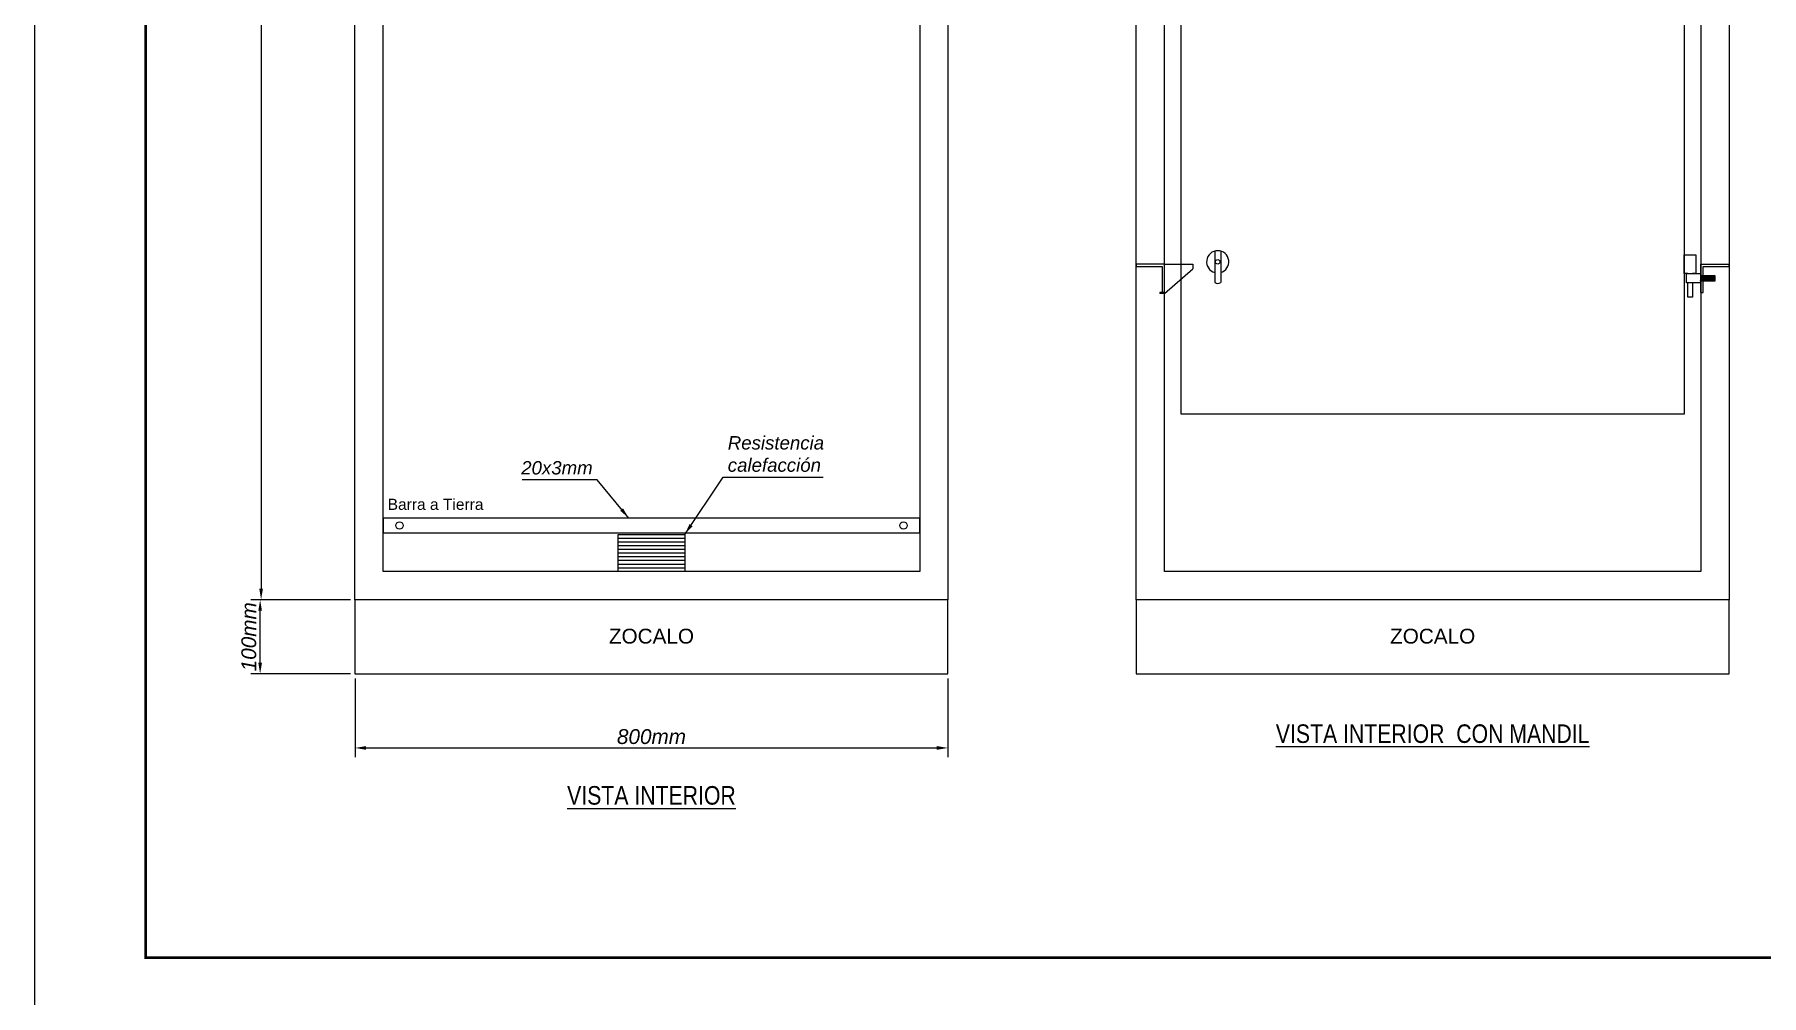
# Model space of a CAD drawing. Header units: millimetres. Extents: x 0 to 840, y -1485 to 297.
# Drawn here: x 0 to 233, y -1183.1 to -1053.5 of the extents above; entities that cross this region are included whole.
import ezdxf

# ---------------------------------------------------------------- set-up
doc = ezdxf.new("R2010")
doc.units = ezdxf.units.MM
doc.layers.add('L_COTAS', color=2, linetype='Continuous')
doc.layers.add('MEMBRETE', color=7, linetype='Continuous')
doc.styles.get("Standard").update_dxf_attribs({"font": 'arial.ttf'})
doc.styles.add('TEXTOS', font='ariali.ttf')
doc.dimstyles.new('FLECHA_ESC50', dxfattribs={"dimscale": 0.05, "dimtxt": 1.8, "dimasz": 2, "dimexe": 2, "dimexo": 4, "dimgap": 1, "dimtad": 1, "dimzin": 4, "dimdsep": 46, "dimtxsty": 'TEXTOS', "dimcen": 0, "dimclrd": 256, "dimclre": 256, "dimclrt": 2, "dimadec": 0, "dimazin": 0, "dimtfac": 1, "dimtdec": 4, "dimtmove": 1, "dimatfit": 3, "dimfxl": 1, "dimtvp": 1, "dimtolj": 1, "dimtzin": 0, "dimarcsym": 0})
doc.dimstyles.new('ISO-25$0', dxfattribs={"dimscale": 0, "dimtxt": 30, "dimasz": 25, "dimexe": 10, "dimexo": 20, "dimtad": 0, "dimtoh": 1, "dimdec": 4, "dimdsep": 46, "dimtxsty": 'Standard', "dimcen": 2.5, "dimclrd": 1, "dimclre": 1, "dimclrt": 3, "dimadec": 0, "dimazin": 0, "dimtfac": 1, "dimtdec": 4, "dimtmove": 0, "dimatfit": 3, "dimfxl": 1, "dimtvp": 1, "dimtolj": 1, "dimtzin": 0, "dimarcsym": 0})

# ---------------------------------------------------------------- blocks, each defined once
blk = doc.blocks.new('*D107')
at = {"layer": 'Defpoints', "color": 0, "transparency": 16777216}
for p in [(43.24, -929.73), (30.57, -1129.73), (43.24, -1129.73)]:
    blk.add_point(p, dxfattribs=at)
at = {"layer": 'L_COTAS', "color": 0, "lineweight": -2, "transparency": 16777216}
for p, q in [((42.61, -929.73), (29.32, -929.73)), ((30.57, -931.23), (30.57, -1128.23)), ((42.61, -1129.73), (29.32, -1129.73))]:
    blk.add_line(p, q, dxfattribs=at)
at = {"layer": 'L_COTAS', "color": 0, "transparency": 16777216}
for points in [[(30.32, -931.23), (30.82, -931.23), (30.57, -929.73)], [(30.32, -1128.23), (30.82, -1128.23), (30.57, -1129.73)]]:
    blk.add_solid(points, dxfattribs=at)
at = {"layer": 'L_COTAS', "color": 0, "transparency": 16777216, "insert": (29.04, -1029.73), "char_height": 2, "attachment_point": 5, "rotation": 90, "style": 'TEXTOS'}
blk.add_mtext('2000mm', dxfattribs=at)
blk = doc.blocks.new('*D108')
at = {"layer": 'Defpoints', "color": 0, "transparency": 16777216}
for p in [(30.44, -1129.73), (43.24, -1129.73), (43.24, -1139.73)]:
    blk.add_point(p, dxfattribs=at)
at = {"layer": 'L_COTAS', "color": 0, "lineweight": -2, "transparency": 16777216}
for p, q in [((42.61, -1129.73), (29.19, -1129.73)), ((30.44, -1138.23), (30.44, -1131.23)), ((42.61, -1139.73), (29.19, -1139.73))]:
    blk.add_line(p, q, dxfattribs=at)
at = {"layer": 'L_COTAS', "color": 0, "transparency": 16777216}
for points in [[(30.19, -1131.23), (30.69, -1131.23), (30.44, -1129.73)], [(30.19, -1138.23), (30.69, -1138.23), (30.44, -1139.73)]]:
    blk.add_solid(points, dxfattribs=at)
at = {"layer": 'L_COTAS', "color": 0, "transparency": 16777216, "insert": (28.92, -1134.73), "char_height": 2, "attachment_point": 5, "rotation": 90, "style": 'TEXTOS'}
blk.add_mtext('100mm', dxfattribs=at)
blk = doc.blocks.new('*D109')
at = {"layer": 'Defpoints', "color": 0, "transparency": 16777216}
for p in [(43.24, -1139.73), (123.24, -1139.73), (123.24, -1149.72)]:
    blk.add_point(p, dxfattribs=at)
at = {"layer": 'L_COTAS', "color": 0, "lineweight": -2, "transparency": 16777216}
for p, q in [((43.24, -1140.36), (43.24, -1150.97)), ((123.24, -1140.36), (123.24, -1150.97)), ((44.74, -1149.72), (121.74, -1149.72))]:
    blk.add_line(p, q, dxfattribs=at)
at = {"layer": 'L_COTAS', "color": 0, "transparency": 16777216}
for points in [[(44.74, -1149.47), (44.74, -1149.97), (43.24, -1149.72)], [(121.74, -1149.47), (121.74, -1149.97), (123.24, -1149.72)]]:
    blk.add_solid(points, dxfattribs=at)
at = {"layer": 'L_COTAS', "color": 0, "transparency": 16777216, "insert": (83.24, -1148.2), "char_height": 2, "attachment_point": 5, "style": 'TEXTOS'}
blk.add_mtext('800mm', dxfattribs=at)
blk = doc.blocks.new('A$C226410BD')
for p, q in [((2.22, 2.15), (2.36, 2.94)), ((2.32, 2.15), (2.46, 2.94)), ((2.43, 2.15), (2.56, 2.94)), ((2.53, 2.15), (2.66, 2.94)), ((2.63, 2.15), (2.76, 2.94)), ((2.73, 2.15), (2.86, 2.94)), ((2.83, 2.15), (2.97, 2.94)), ((2.93, 2.15), (3.07, 2.94)), ((3.03, 2.15), (3.17, 2.94)), ((3.14, 2.15), (3.27, 2.94)), ((3.24, 2.15), (3.37, 2.94)), ((3.34, 2.15), (3.47, 2.94)), ((3.44, 2.15), (3.57, 2.94)), ((3.54, 2.15), (3.68, 2.94)), ((3.64, 2.15), (3.78, 2.94)), ((3.74, 2.15), (3.88, 2.94)), ((3.85, 2.15), (3.98, 2.94)), ((3.95, 2.15), (4.08, 2.94)), ((4.05, 2.15), (4.13, 2.61))]:
    blk.add_line(p, q)
at = {"color": 3}
for p, q in [((2.26, 0.64), (2.26, 4.45)), ((2.26, 4.45), (6.07, 4.45)), ((2.58, 0.64), (2.58, 4.13)), ((2.58, 4.13), (6.07, 4.13)), ((6.07, 4.13), (6.07, 4.45)), ((2.26, 0.64), (2.58, 0.64))]:
    blk.add_line(p, q, dxfattribs=at)
at = {"color": 4}
for points in [[(0, 3.18), (0, 5.72), (1.59, 5.72), (1.59, 3.18), (1.11, 3.18)], [(0.48, 3.18), (0, 3.18)], [(2.22, 1.91), (0.32, 1.91), (0.32, 3.18), (2.22, 3.18), (2.22, 2.94), (4.13, 2.94), (4.13, 2.15), (2.22, 2.15), (2.22, 1.91)], [(1.11, 1.91), (1.11, 0), (0.48, 0), (0.48, 1.91)]]:
    blk.add_lwpolyline(points, dxfattribs=at)
blk = doc.blocks.new('A$C06882382')
at = {"color": 3}
for p, q in [((3.81, 3.94), (7.62, 3.94)), ((3.81, 0), (7.62, 3.3)), ((7.62, 3.94), (7.62, 3.3)), ((3.81, 0.13), (3.18, 0.13)), ((3.18, 0.13), (3.18, 0)), ((3.81, 0), (3.18, 0))]:
    blk.add_line(p, q, dxfattribs=at)
blk.add_lwpolyline([(3.81, 0.13), (3.81, 3.94), (0, 3.94), (0, 3.62), (3.49, 3.62), (3.49, 0.13), (3.81, 0.13)], dxfattribs=at)
blk = doc.blocks.new('M')
for p, q in [((-320.24, -67.13), (-320.24, -71.37)), ((-319.44, -67.13), (-319.44, -71.37))]:
    blk.add_line(p, q)
blk.add_circle((-319.84, -68.57), 0.3)
for centre, radius, start, end in [((-319.84, -68.57), 1.5, 285.466, 254.534), ((-319.84, -70.62), 0.85, 241.9275, 298.0725)]:
    blk.add_arc(centre, radius, start, end)
blk = doc.blocks.new('Chapa mandil')
at = {"color": 3}
blk.add_blockref('M', (319.84, 68.57), dxfattribs=at)
blk = doc.blocks.new('A$C66725645')
at = {"color": 4}
for p, q in [((0, 4.5), (9, 4.5)), ((0, 4), (9, 4)), ((0, 3.5), (9, 3.5)), ((0, 3), (9, 3)), ((0, 2.5), (9, 2.5)), ((0, 2), (9, 2)), ((0, 1.5), (9, 1.5)), ((0, 1), (9, 1)), ((0, 0.5), (9, 0.5))]:
    blk.add_line(p, q, dxfattribs=at)
blk.add_lwpolyline([(0, 5), (9, 5), (9, 0), (0, 0)], close=True, dxfattribs=at)

msp = doc.modelspace()

# ---------------------------------------------------------------- linework, layer by layer
for points in [[(0, -1188), (420, -1188), (420, -891), (0, -891)], [(154.7156, -964.7301), (222.5758, -964.7301), (222.5758, -1104.7301), (154.7156, -1104.7301)]]:
    msp.add_lwpolyline(points, close=True)
at = {"color": 5}
for points in [[(43.2381, -929.7301), (123.2381, -929.7301), (123.2381, -1129.7301), (43.2381, -1129.7301)], [(148.6457, -929.7301), (228.6457, -929.7301), (228.6457, -1129.7301), (148.6457, -1129.7301)], [(47.0481, -933.5401), (119.4281, -933.5401), (119.4281, -1125.9201), (47.0481, -1125.9201)], [(152.4557, -933.5401), (224.8357, -933.5401), (224.8357, -1125.9201), (152.4557, -1125.9201)], [(43.2381, -1139.7301), (123.2381, -1139.7301), (123.2381, -1129.7301), (43.2381, -1129.7301)], [(148.6457, -1139.7301), (228.6457, -1139.7301), (228.6457, -1129.7301), (148.6457, -1129.7301)]]:
    msp.add_lwpolyline(points, close=True, dxfattribs=at)
at = {"color": 6}
msp.add_lwpolyline([(47.0481, -1120.7301), (119.4281, -1120.7301), (119.4281, -1118.7301), (47.0481, -1118.7301)], close=True, dxfattribs=at)
for centre in [(49.2381, -1119.7301), (117.2381, -1119.7301)]:
    msp.add_circle(centre, 0.5)
at = {"layer": 'MEMBRETE', "const_width": 0.3537}
msp.add_lwpolyline([(15, -1178), (415, -1178), (415, -901), (15, -901)], close=True, dxfattribs=at)

# ---------------------------------------------------------------- block references
for name, p in [('Chapa mandil', (159.6421, -1084.1752)), ('A$C226410BD', (222.5758, -1088.9347)), ('A$C66725645', (78.7381, -1125.9201))]:
    msp.add_blockref(name, p)
at = {"color": 2}
msp.add_blockref('A$C06882382', (148.6457, -1088.4222), dxfattribs=at)

# ---------------------------------------------------------------- texts
for s, insert, char_height, width, attachment_point in [('{\\fArial|b0|i0|c0|p34;Barra a Tierra}', (47.6505, -1116.1196), 1.5, 25.670589, 1), ('ZOCALO', (83.2381, -1133.6441), 2, 80, 2), ('ZOCALO', (188.6457, -1133.6441), 2, 80, 2), ('{\\fArial Narrow|b0|i0|c0|p34;\\LVISTA INTERIOR  CON MANDIL}', (188.6457, -1146.5425), 2.5, 90, 2), ('{\\fArial Narrow|b0|i0|c0|p34;\\LVISTA INTERIOR }', (83.2381, -1154.8618), 2.5, 90, 2)]:
    msp.add_mtext(s, dxfattribs=dict(insert=insert, char_height=char_height, width=width, attachment_point=attachment_point))
at = {"layer": 'L_COTAS', "char_height": 1.8, "style": 'TEXTOS'}
for s, insert, attachment_point in [('Resistencia\\Pcalefacción', (93.5365, -1110.0922), 4), ('20x3mm', (75.3043, -1111.9594), 6)]:
    msp.add_mtext(s, dxfattribs=dict(at, insert=insert, attachment_point=attachment_point))

# ---------------------------------------------------------------- dimensions: what is measured, and where the dimension line sits
at = {"layer": 'L_COTAS', "color": 0}
dim = msp.add_linear_dim(base=(30.5656, -1129.7301), p1=(43.2381, -929.7301), p2=(43.2381, -1129.7301), angle=90, dimstyle='ISO-25$0', override={"dimscale": 1, "dimtxt": 2, "dimasz": 1.5, "dimexe": 1.25, "dimexo": 0.625, "dimgap": 0.5, "dimtad": 1, "dimtoh": 0, "dimdec": 2, "dimlfac": 10, "dimpost": 'mm', "dimtxsty": 'TEXTOS', "dimclrd": 0, "dimclre": 0, "dimclrt": 0, "dimtdec": 2, "dimtvp": 0, "dimtolj": 0, "dimtzin": 8}, dxfattribs=at)
dim.commit()
dim.dimension.update_dxf_attribs({"geometry": '*D107', "text_midpoint": (30.5656, -1029.7301), "dimtype": 160})
dim = msp.add_linear_dim(base=(30.4406, -1129.7301), p1=(43.2381, -1139.7301), p2=(43.2381, -1129.7301), angle=90, dimstyle='ISO-25$0', override={"dimscale": 1, "dimtxt": 2, "dimasz": 1.5, "dimexe": 1.25, "dimexo": 0.625, "dimgap": 0.5, "dimtad": 1, "dimtoh": 0, "dimdec": 2, "dimlfac": 10, "dimpost": 'mm', "dimtxsty": 'TEXTOS', "dimclrd": 0, "dimclre": 0, "dimclrt": 0, "dimtdec": 2, "dimtvp": 0, "dimtolj": 0, "dimtzin": 8}, dxfattribs=at)
dim.commit()
dim.dimension.update_dxf_attribs({"geometry": '*D108', "text_midpoint": (28.9195, -1134.7301)})
dim = msp.add_linear_dim(base=(123.2381, -1149.7185), p1=(43.2381, -1139.7301), p2=(123.2381, -1139.7301), dimstyle='ISO-25$0', override={"dimscale": 1, "dimtxt": 2, "dimasz": 1.5, "dimexe": 1.25, "dimexo": 0.625, "dimgap": 0.5, "dimtad": 1, "dimtoh": 0, "dimdec": 2, "dimlfac": 10, "dimpost": 'mm', "dimtxsty": 'TEXTOS', "dimclrd": 0, "dimclre": 0, "dimclrt": 0, "dimtdec": 2, "dimtvp": 0, "dimtolj": 0, "dimtzin": 8}, dxfattribs=at)
dim.commit()
dim.dimension.update_dxf_attribs({"geometry": '*D109', "text_midpoint": (83.2381, -1149.7185), "dimtype": 160})

# ---------------------------------------------------------------- leaders
at = {"layer": 'L_COTAS', "annotation_type": 0, "has_hookline": 1}
for points, hookline_direction, text_width in [([(80.1697, -1118.7301), (75.9113, -1113.5584), (75.3039, -1113.5584)], 1, 9.4432), ([(87.7381, -1120.9201), (92.9295, -1113.2022), (93.5368, -1113.2022)], 0, 12.805)]:
    msp.add_leader(points, dimstyle='FLECHA_ESC50', override={"dimasz": 30, "dimgap": 1, "dimtad": 1}, dxfattribs=dict(at, hookline_direction=hookline_direction, text_width=text_width))

doc.saveas('drawing.dxf')
